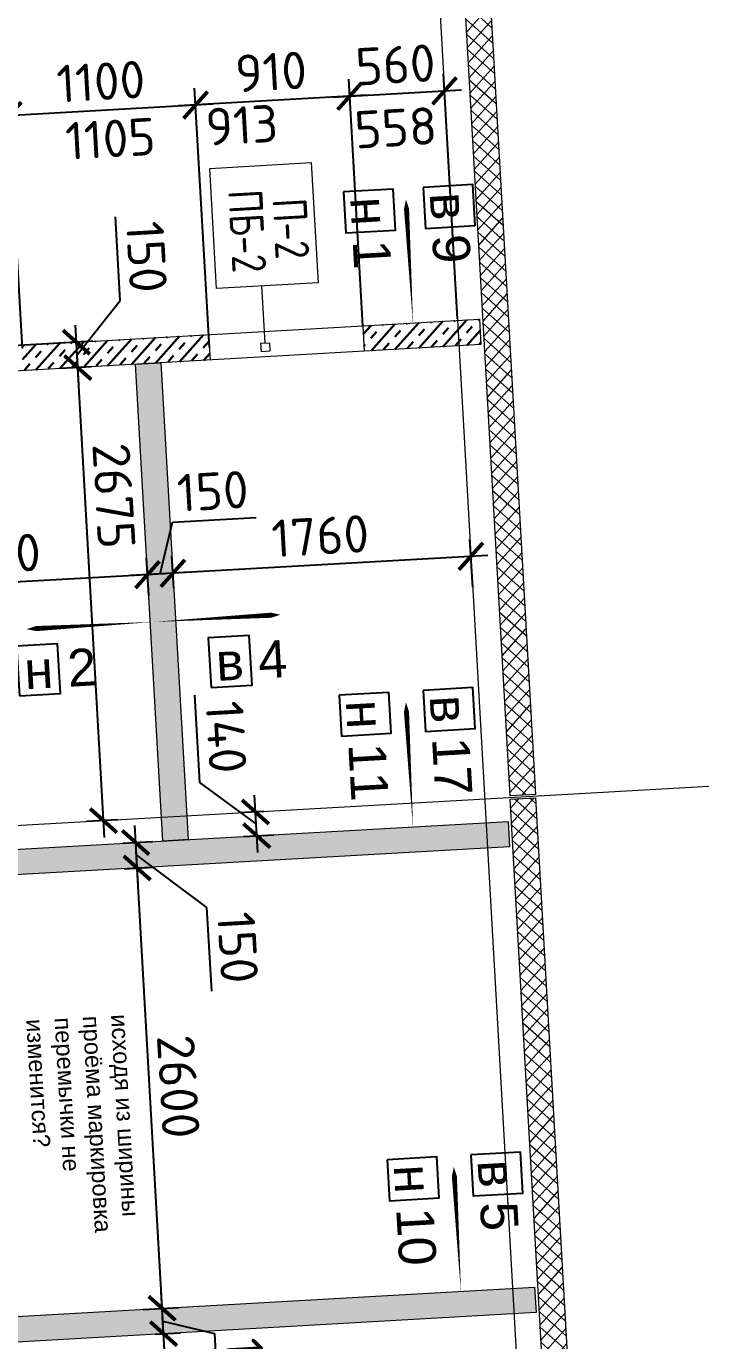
# Model space of a CAD drawing. Header units: metres. Extents: x 107714.6 to 107779.8, y 110796.6 to 110847.9.
# Drawn here: x 107727.63 to 107731.65, y 110814.03 to 110821.78 of the extents above; entities that cross this region are included whole.
import ezdxf

# ---------------------------------------------------------------- set-up
doc = ezdxf.new("R2010")
doc.units = ezdxf.units.M
doc.header["$PDMODE"] = 35
doc.header["$PDSIZE"] = 0.01
doc.linetypes.add('CENTER', pattern=[50.8, 31.75, -6.35, 6.35, -6.35])
for name, color, linetype in [('2023.11.08_В_ОТКЛОНЕНИЯ', 7, 'Continuous'), ('2023.11.08_Н_ОТКЛОНЕНИЯ', 7, 'Continuous'), ('_4-3_ маркировка на кладочных планах АР', 7, 'Continuous'), ('размеры', 7, 'Continuous')]:
    doc.layers.add(name, color=color, linetype=linetype)
for name, color, linetype, lineweight in [('S-WALL-PATT', 7, 'Continuous', 0), ('Выноски', 7, 'Continuous', 15), ('ОСИ', 251, 'CENTER', 18), ('Стены', 7, 'Continuous', 18), ('Стены штриховка', 7, 'Continuous', 9)]:
    doc.layers.add(name, color=color, linetype=linetype, lineweight=lineweight)
doc.styles.add('AxeAndPointZ', font='arial.ttf')
doc.styles.add('GOST 2.304 type A', font='isocpeur.ttf')
doc.styles.add('стиль1', font='isocpeur.ttf')
doc.dimstyles.new('ISO-25', dxfattribs={"dimtxt": 0.22, "dimasz": 0.15, "dimexe": 0.1, "dimexo": 0, "dimgap": 0.06, "dimtad": 1, "dimdec": 0, "dimlfac": 1000, "dimtxsty": 'GOST 2.304 type A', "dimblk": 'ARCHTICK', "dimcen": 2.5, "dimdle": 0.1, "dimadec": 0, "dimazin": 0, "dimtfac": 1, "dimtdec": 0, "dimtmove": 0, "dimatfit": 3, "dimfxl": 1, "dimarcsym": 0})
doc.dimstyles.new('снизу', dxfattribs={"dimtxt": 0.22, "dimasz": 0.1, "dimexe": 0.1, "dimexo": 0, "dimgap": 0.06, "dimtad": 1, "dimdec": 0, "dimlfac": 1000, "dimtxsty": 'GOST 2.304 type A', "dimblk": 'OBLIQUE', "dimcen": 2.5, "dimdle": 0.1, "dimse1": 1, "dimse2": 1, "dimsd1": 1, "dimsd2": 1, "dimadec": 0, "dimazin": 0, "dimtfac": 1, "dimtdec": 0, "dimtofl": 0, "dimtmove": 2, "dimatfit": 3, "dimfxl": 1, "dimarcsym": 0})
pattern_1 = [(228.2530497, (108242.52607, 113595.21335), (0.0746092818, -0.0665841954), []), (228.2530497, (108242.53009, 113595.14276), (0.0746092818, -0.0665841954), [0.05, -0.05])]

# ---------------------------------------------------------------- blocks, each defined once
blk = doc.blocks.new('_ARCHTICK')
at = {"color": 0, "linetype": 'ByBlock', "const_width": 0.15}
blk.add_lwpolyline([(-0.5, -0.5), (0.5, 0.5)], dxfattribs=at)
blk = doc.blocks.new('*D193')
at = {"layer": 'Defpoints', "color": 0, "transparency": 16777216}
for p in [(107728.3891, 110814.0672), (107728.4389, 110814.07), (107728.4045, 110812.5907)]:
    blk.add_point(p, dxfattribs=at)
at = {"layer": 'размеры', "color": 0, "lineweight": -2, "transparency": 16777216}
for p, q in [((107728.5283, 110812.4976), (107728.4333, 110814.1699)), ((107728.3891, 110814.0672), (107728.5388, 110814.0757)), ((107728.4045, 110812.5907), (107728.6225, 110812.6031))]:
    blk.add_line(p, q, dxfattribs=at)
at = {"layer": 'размеры', "color": 0, "lineweight": -2, "transparency": 16777216, "xscale": 0.15, "yscale": 0.15, "zscale": 0.15}
for p, rotation in [((107728.4389, 110814.07), 93.25304974487426), ((107728.5226, 110812.5974), 273.2530497448743)]:
    blk.add_blockref('_ARCHTICK', p, dxfattribs=dict(at, rotation=rotation))
at = {"layer": 'размеры', "color": 0, "transparency": 16777216, "insert": (107728.6505, 110813.3434), "char_height": 0.22, "attachment_point": 5, "rotation": 273.25305, "style": 'GOST 2.304 type A'}
blk.add_mtext('1475', dxfattribs=at)
blk = doc.blocks.new('*D194')
at = {"layer": 'Defpoints', "color": 0, "transparency": 16777216}
for p in [(107728.3181, 110814.2134), (107728.4304, 110814.2198), (107728.3891, 110814.0672)]:
    blk.add_point(p, dxfattribs=at)
at = {"layer": 'размеры', "color": 0, "lineweight": -2, "transparency": 16777216}
for p, q in [((107728.4446, 110813.9702), (107728.4248, 110814.3196)), ((107728.3181, 110814.2134), (107728.5303, 110814.2255)), ((107728.4347, 110814.1449), (107728.7393, 110814.0721)), ((107728.3891, 110814.0672), (107728.5388, 110814.0757)), ((107728.7393, 110814.0721), (107728.7673, 110813.5789))]:
    blk.add_line(p, q, dxfattribs=at)
at = {"layer": 'размеры', "color": 0, "lineweight": -2, "transparency": 16777216, "xscale": 0.15, "yscale": 0.15, "zscale": 0.15}
for p, rotation in [((107728.4304, 110814.2198), 93.25304974487426), ((107728.4389, 110814.07), 273.2530497448743)]:
    blk.add_blockref('_ARCHTICK', p, dxfattribs=dict(at, rotation=rotation))
at = {"layer": 'размеры', "color": 0, "transparency": 16777216, "insert": (107728.9231, 110813.8351), "char_height": 0.22, "attachment_point": 5, "rotation": 273.25305, "style": 'GOST 2.304 type A'}
blk.add_mtext('150', dxfattribs=at)
blk = doc.blocks.new('*D195')
at = {"layer": 'Defpoints', "color": 0, "transparency": 16777216}
for p in [(107728.207, 110816.8113), (107728.2829, 110816.8156), (107728.3181, 110814.2134)]:
    blk.add_point(p, dxfattribs=at)
at = {"layer": 'размеры', "color": 0, "lineweight": -2, "transparency": 16777216}
for p, q in [((107728.4361, 110814.1199), (107728.2772, 110816.9154)), ((107728.207, 110816.8113), (107728.3827, 110816.8213)), ((107728.3181, 110814.2134), (107728.5303, 110814.2255))]:
    blk.add_line(p, q, dxfattribs=at)
at = {"layer": 'размеры', "color": 0, "lineweight": -2, "transparency": 16777216, "xscale": 0.15, "yscale": 0.15, "zscale": 0.15}
for p, rotation in [((107728.2829, 110816.8156), 93.25304974487426), ((107728.4304, 110814.2198), 273.2530497448743)]:
    blk.add_blockref('_ARCHTICK', p, dxfattribs=dict(at, rotation=rotation))
at = {"layer": 'размеры', "color": 0, "transparency": 16777216, "insert": (107728.5264, 110815.5273), "char_height": 0.22, "attachment_point": 5, "rotation": 273.25305, "style": 'GOST 2.304 type A'}
blk.add_mtext('2600', dxfattribs=at)
blk = doc.blocks.new('*D196')
at = {"layer": 'Defpoints', "color": 0, "transparency": 16777216}
for p in [(107728.1984, 110816.961), (107728.2744, 110816.9653), (107728.207, 110816.8113)]:
    blk.add_point(p, dxfattribs=at)
at = {"layer": 'размеры', "color": 0, "lineweight": -2, "transparency": 16777216}
for p, q in [((107728.2886, 110816.7157), (107728.2687, 110817.0652)), ((107728.1984, 110816.961), (107728.3742, 110816.971)), ((107728.2786, 110816.8905), (107728.6929, 110816.5834)), ((107728.207, 110816.8113), (107728.3827, 110816.8213)), ((107728.6929, 110816.5834), (107728.721, 110816.0902))]:
    blk.add_line(p, q, dxfattribs=at)
at = {"layer": 'размеры', "color": 0, "lineweight": -2, "transparency": 16777216, "xscale": 0.15, "yscale": 0.15, "zscale": 0.15}
for p, rotation in [((107728.2744, 110816.9653), 93.25304974487426), ((107728.2829, 110816.8156), 273.2530497448743)]:
    blk.add_blockref('_ARCHTICK', p, dxfattribs=dict(at, rotation=rotation))
at = {"layer": 'размеры', "color": 0, "transparency": 16777216, "insert": (107728.8767, 110816.3464), "char_height": 0.22, "attachment_point": 5, "rotation": 273.25305, "style": 'GOST 2.304 type A'}
blk.add_mtext('150', dxfattribs=at)
blk = doc.blocks.new('*D197')
at = {"layer": 'Defpoints', "color": 0, "transparency": 16777216}
for p in [(107728.9806, 110817.1457), (107729.0302, 110817.1485), (107728.9126, 110817.0016)]:
    blk.add_point(p, dxfattribs=at)
at = {"layer": 'размеры', "color": 0, "lineweight": -2, "transparency": 16777216}
for p, q in [((107728.6529, 110817.3198), (107728.6236, 110817.8349)), ((107728.9846, 110817.0758), (107728.6529, 110817.3198)), ((107728.9942, 110816.9061), (107728.9749, 110817.2456)), ((107729.0302, 110817.1485), (107728.8808, 110817.14)), ((107728.9126, 110817.0016), (107729.0884, 110817.0116))]:
    blk.add_line(p, q, dxfattribs=at)
at = {"layer": 'размеры', "color": 0, "lineweight": -2, "transparency": 16777216, "xscale": 0.15, "yscale": 0.15, "zscale": 0.15}
for p, rotation in [((107728.9806, 110817.1457), 93.25304974487426), ((107728.9886, 110817.0059), 273.2530497448743)]:
    blk.add_blockref('_ARCHTICK', p, dxfattribs=dict(at, rotation=rotation))
at = {"layer": 'размеры', "color": 0, "transparency": 16777216, "insert": (107728.808, 110817.587), "char_height": 0.22, "attachment_point": 5, "rotation": 273.25305, "style": 'GOST 2.304 type A'}
blk.add_mtext('140', dxfattribs=at)
blk = doc.blocks.new('*D198')
at = {"layer": 'Defpoints', "color": 0, "transparency": 16777216}
for p in [(107728.4939, 110818.5531), (107728.4989, 110818.4651), (107730.2616, 110818.4711)]:
    blk.add_point(p, dxfattribs=at)
at = {"layer": 'размеры', "color": 0, "lineweight": -2, "transparency": 16777216}
for p, q in [((107730.2616, 110818.4711), (107730.2456, 110818.7528)), ((107730.3511, 110818.6586), (107728.394, 110818.5474)), ((107728.4989, 110818.4651), (107728.4882, 110818.6529))]:
    blk.add_line(p, q, dxfattribs=at)
at = {"layer": 'размеры', "color": 0, "lineweight": -2, "transparency": 16777216, "xscale": 0.15, "yscale": 0.15, "zscale": 0.15}
for p, rotation in [((107730.2513, 110818.653), 3.253049744874268), ((107728.4939, 110818.5531), 183.2530497448743)]:
    blk.add_blockref('_ARCHTICK', p, dxfattribs=dict(at, rotation=rotation))
at = {"layer": 'размеры', "color": 0, "transparency": 16777216, "insert": (107729.3629, 110818.7727), "char_height": 0.22, "attachment_point": 5, "rotation": 3.25305, "style": 'GOST 2.304 type A'}
blk.add_mtext('1760', dxfattribs=at)
blk = doc.blocks.new('*D199')
at = {"layer": 'Defpoints', "color": 0, "transparency": 16777216}
for p in [(107728.3441, 110818.5446), (107728.3511, 110818.4221), (107728.4989, 110818.4651)]:
    blk.add_point(p, dxfattribs=at)
at = {"layer": 'размеры', "color": 0, "lineweight": -2, "transparency": 16777216}
for p, q in [((107728.4918, 110818.8534), (107728.985, 110818.8815)), ((107728.419, 110818.5488), (107728.4918, 110818.8534)), ((107728.3511, 110818.4221), (107728.3384, 110818.6444)), ((107728.4989, 110818.4651), (107728.4882, 110818.6529)), ((107728.5937, 110818.5588), (107728.2443, 110818.5389))]:
    blk.add_line(p, q, dxfattribs=at)
at = {"layer": 'размеры', "color": 0, "lineweight": -2, "transparency": 16777216, "xscale": 0.15, "yscale": 0.15, "zscale": 0.15}
for p, rotation in [((107728.3441, 110818.5446), 183.2530497448743), ((107728.4939, 110818.5531), 3.253049744874268)]:
    blk.add_blockref('_ARCHTICK', p, dxfattribs=dict(at, rotation=rotation))
at = {"layer": 'размеры', "color": 0, "transparency": 16777216, "insert": (107728.7288, 110819.0372), "char_height": 0.22, "attachment_point": 5, "rotation": 3.25305, "style": 'GOST 2.304 type A'}
blk.add_mtext('150', dxfattribs=at)
blk = doc.blocks.new('*D200')
at = {"layer": 'Defpoints', "color": 0, "transparency": 16777216}
for p in [(107726.5269, 110818.4479), (107726.5273, 110818.4413), (107728.3511, 110818.4221)]:
    blk.add_point(p, dxfattribs=at)
at = {"layer": 'размеры', "color": 0, "lineweight": -2, "transparency": 16777216}
for p, q in [((107728.3511, 110818.4221), (107728.3384, 110818.6444)), ((107728.4439, 110818.5502), (107726.4274, 110818.4356)), ((107726.5269, 110818.4479), (107726.5329, 110818.3415))]:
    blk.add_line(p, q, dxfattribs=at)
at = {"layer": 'размеры', "color": 0, "lineweight": -2, "transparency": 16777216, "xscale": 0.15, "yscale": 0.15, "zscale": 0.15}
for p, rotation in [((107728.3441, 110818.5446), 3.253049744874268), ((107726.5273, 110818.4413), 183.2530497448743)]:
    blk.add_blockref('_ARCHTICK', p, dxfattribs=dict(at, rotation=rotation))
at = {"layer": 'размеры', "color": 0, "transparency": 16777216, "insert": (107727.426, 110818.6627), "char_height": 0.22, "attachment_point": 5, "rotation": 3.25305, "style": 'GOST 2.304 type A'}
blk.add_mtext('1820', dxfattribs=at)
blk = doc.blocks.new('*D201')
at = {"layer": 'Defpoints', "color": 0, "transparency": 16777216}
for p in [(107727.933, 110819.7655), (107728.0148, 110819.7701), (107728.1666, 110817.0994)]:
    blk.add_point(p, dxfattribs=at)
at = {"layer": 'размеры', "color": 0, "lineweight": -2, "transparency": 16777216}
for p, q in [((107728.0905, 110816.995), (107727.9273, 110819.8653)), ((107728.0148, 110819.7701), (107727.8332, 110819.7598)), ((107728.1666, 110817.0994), (107727.985, 110817.0891))]:
    blk.add_line(p, q, dxfattribs=at)
at = {"layer": 'размеры', "color": 0, "lineweight": -2, "transparency": 16777216, "xscale": 0.15, "yscale": 0.15, "zscale": 0.15}
for p, rotation in [((107727.933, 110819.7655), 93.25304974487426), ((107728.0848, 110817.0948), 273.2530497448743)]:
    blk.add_blockref('_ARCHTICK', p, dxfattribs=dict(at, rotation=rotation))
at = {"layer": 'размеры', "color": 0, "transparency": 16777216, "insert": (107728.1463, 110819.0093), "char_height": 0.22, "attachment_point": 5, "rotation": 273.25305, "style": 'GOST 2.304 type A'}
blk.add_mtext('2675', dxfattribs=at)
blk = doc.blocks.new('*D202')
at = {"layer": 'Defpoints', "color": 0, "transparency": 16777216}
for p in [(107727.9245, 110819.9152), (107728.0209, 110819.9207), (107728.0148, 110819.7701)]:
    blk.add_point(p, dxfattribs=at)
at = {"layer": 'размеры', "color": 0, "lineweight": -2, "transparency": 16777216}
for p, q in [((107728.1834, 110820.1615), (107728.1553, 110820.6547)), ((107727.9288, 110819.8404), (107728.1834, 110820.1615)), ((107727.9387, 110819.6656), (107727.9188, 110820.0151)), ((107728.0209, 110819.9207), (107727.8247, 110819.9096)), ((107728.0148, 110819.7701), (107727.8332, 110819.7598))]:
    blk.add_line(p, q, dxfattribs=at)
at = {"layer": 'размеры', "color": 0, "lineweight": -2, "transparency": 16777216, "xscale": 0.15, "yscale": 0.15, "zscale": 0.15}
for p, rotation in [((107727.9245, 110819.9152), 93.25304974487426), ((107727.933, 110819.7655), 273.2530497448743)]:
    blk.add_blockref('_ARCHTICK', p, dxfattribs=dict(at, rotation=rotation))
at = {"layer": 'размеры', "color": 0, "transparency": 16777216, "insert": (107728.3391, 110820.4178), "char_height": 0.22, "attachment_point": 5, "rotation": 273.25305, "style": 'GOST 2.304 type A'}
blk.add_mtext('150', dxfattribs=at)
blk = doc.blocks.new('*D203')
at = {"layer": 'Defpoints', "color": 0, "transparency": 16777216}
for p in [(107727.2442, 110822.2905), (107726.3115, 110822.2375), (107728.0209, 110819.9207)]:
    blk.add_point(p, dxfattribs=at)
at = {"layer": 'размеры', "color": 0, "lineweight": -2, "transparency": 16777216}
for p, q in [((107727.3866, 110819.7845), (107727.2385, 110822.3903)), ((107726.3115, 110822.2375), (107727.344, 110822.2961)), ((107728.0209, 110819.9207), (107727.2811, 110819.8787))]:
    blk.add_line(p, q, dxfattribs=at)
at = {"layer": 'размеры', "color": 0, "lineweight": -2, "transparency": 16777216, "xscale": 0.15, "yscale": 0.15, "zscale": 0.15}
for p, rotation in [((107727.2442, 110822.2905), 93.25304974487426), ((107727.3809, 110819.8843), 273.2530497448743)]:
    blk.add_blockref('_ARCHTICK', p, dxfattribs=dict(at, rotation=rotation))
at = {"layer": 'размеры', "color": 0, "transparency": 16777216, "insert": (107727.4418, 110821.8097), "char_height": 0.22, "attachment_point": 5, "rotation": 273.25305, "style": 'GOST 2.304 type A'}
blk.add_mtext('2410', dxfattribs=at)
blk = doc.blocks.new('*D182')
at = {"layer": 'Defpoints', "color": 0, "transparency": 16777216}
for p in [(107727.5292, 110821.2509), (107727.6073, 110819.8772), (107728.7089, 110819.8848)]:
    blk.add_point(p, dxfattribs=at)
at = {"layer": 'размеры', "color": 0, "lineweight": -2, "transparency": 16777216}
for p, q in [((107727.6073, 110819.8772), (107727.5235, 110821.3507)), ((107728.7089, 110819.8848), (107728.622, 110821.4132)), ((107728.7275, 110821.319), (107727.4294, 110821.2452))]:
    blk.add_line(p, q, dxfattribs=at)
at = {"layer": 'размеры', "color": 0, "lineweight": -2, "transparency": 16777216, "xscale": 0.15, "yscale": 0.15, "zscale": 0.15}
for p, rotation in [((107727.5292, 110821.2509), 183.2530497448743), ((107728.6277, 110821.3133), 3.253049744874268)]:
    blk.add_blockref('_ARCHTICK', p, dxfattribs=dict(at, rotation=rotation))
at = {"layer": 'размеры', "color": 0, "transparency": 16777216, "insert": (107728.0688, 110821.4518), "char_height": 0.22, "attachment_point": 5, "rotation": 3.25305, "style": 'GOST 2.304 type A'}
blk.add_mtext('1100', dxfattribs=at)
blk = doc.blocks.new('*D223')
at = {"layer": 'Defpoints', "color": 0, "transparency": 16777216}
for p in [(107730.0953, 110821.3967), (107730.1717, 110820.0532), (107729.6131, 110820.0113)]:
    blk.add_point(p, dxfattribs=at)
at = {"layer": 'размеры', "color": 0, "lineweight": -2, "transparency": 16777216}
for p, q in [((107730.1717, 110820.0532), (107730.0896, 110821.4966)), ((107729.6131, 110820.0113), (107729.5305, 110821.4648)), ((107729.4364, 110821.3593), (107730.1951, 110821.4024))]:
    blk.add_line(p, q, dxfattribs=at)
at = {"layer": 'размеры', "color": 0, "lineweight": -2, "transparency": 16777216, "xscale": 0.15, "yscale": 0.15, "zscale": 0.15}
for p, rotation in [((107729.5362, 110821.365), 183.2530497448743), ((107730.0953, 110821.3967), 3.253049744874275)]:
    blk.add_blockref('_ARCHTICK', p, dxfattribs=dict(at, rotation=rotation))
at = {"layer": 'размеры', "color": 0, "transparency": 16777216, "insert": (107729.8061, 110821.5506), "char_height": 0.22, "attachment_point": 5, "rotation": 3.25305, "style": 'GOST 2.304 type A'}
blk.add_mtext('560', dxfattribs=at)
blk = doc.blocks.new('*D224')
at = {"layer": 'Defpoints', "color": 0, "transparency": 16777216}
for p in [(107728.6277, 110821.3133), (107729.6131, 110820.0113), (107728.7089, 110819.8848)]:
    blk.add_point(p, dxfattribs=at)
at = {"layer": 'размеры', "color": 0, "lineweight": -2, "transparency": 16777216}
for p, q in [((107729.6131, 110820.0113), (107729.5305, 110821.4648)), ((107729.636, 110821.3706), (107728.5278, 110821.3077)), ((107728.7089, 110819.8848), (107728.622, 110821.4132))]:
    blk.add_line(p, q, dxfattribs=at)
at = {"layer": 'размеры', "color": 0, "lineweight": -2, "transparency": 16777216, "xscale": 0.15, "yscale": 0.15, "zscale": 0.15}
for p, rotation in [((107729.5362, 110821.365), 3.253049744874268), ((107728.6277, 110821.3133), 183.2530497448743)]:
    blk.add_blockref('_ARCHTICK', p, dxfattribs=dict(at, rotation=rotation))
at = {"layer": 'размеры', "color": 0, "transparency": 16777216, "insert": (107729.0723, 110821.5089), "char_height": 0.22, "attachment_point": 5, "rotation": 3.25305, "style": 'GOST 2.304 type A'}
blk.add_mtext('910', dxfattribs=at)
blk = doc.blocks.new('*D274')
at = {"layer": 'Defpoints', "color": 0, "transparency": 16777216}
for p in [(107730.121, 110820.9451), (107729.5737, 110820.7494), (107729.6194, 110819.9461, 21.6213)]:
    blk.add_point(p, dxfattribs=at)
at = {"layer": 'размеры', "color": 0, "transparency": 16777216, "insert": (107729.8078, 110821.1795), "char_height": 0.22, "attachment_point": 5, "rotation": 3.25305, "style": 'GOST 2.304 type A'}
blk.add_mtext('558', dxfattribs=at)
blk = doc.blocks.new('_Oblique')
at = {"color": 0, "linetype": 'ByBlock', "lineweight": -2}
blk.add_line((-0.5, -0.5), (0.5, 0.5), dxfattribs=at)
blk = doc.blocks.new('*D158')
at = {"layer": 'Defpoints', "color": 0, "transparency": 16777216}
for p in [(107728.6619, 110820.6976), (107728.704, 110819.9583, 21.8153), (107729.6194, 110819.9461, 21.6213)]:
    blk.add_point(p, dxfattribs=at)
at = {"layer": 'размеры', "color": 0, "transparency": 16777216, "insert": (107728.9003, 110821.1947), "char_height": 0.22, "attachment_point": 5, "rotation": 3.25305, "style": 'GOST 2.304 type A'}
blk.add_mtext('913', dxfattribs=at)
blk = doc.blocks.new('*D161')
at = {"layer": 'Defpoints', "color": 0, "transparency": 16777216}
for p in [(107727.5624, 110820.5671), (107728.704, 110819.9583, 21.8153), (107727.6032, 110819.8485, 21.8343)]:
    blk.add_point(p, dxfattribs=at)
at = {"layer": 'размеры', "color": 0, "transparency": 16777216, "insert": (107728.1255, 110821.1149), "char_height": 0.22, "attachment_point": 5, "rotation": 3.25305, "style": 'GOST 2.304 type A'}
blk.add_mtext('1105', dxfattribs=at)
blk = doc.blocks.new('*U301')
at = {"layer": 'S-WALL-PATT', "lineweight": 9, "true_color": 0x636466}
h = blk.add_hatch(dxfattribs=at)
h.set_pattern_fill('ANSI37', color=251, scale=20)
h.paths.add_polyline_path([(-150, 0), (0, 0), (0, 5980), (-150, 5980)])
at = {"color": 0, "lineweight": 9}
blk.add_lwpolyline([(-150, 0), (0, 0), (0, 5980), (-150, 5980)], close=True, dxfattribs=at)

msp = doc.modelspace()

# ---------------------------------------------------------------- hatches: boundary and pattern name
at = {"layer": 'Стены штриховка', "lineweight": 30}
h = msp.add_hatch(dxfattribs=at)
h.set_pattern_fill('ASHLER', color=256, scale=0.2, angle=183.25305, pattern_type=2)
h.set_pattern_definition(pattern_1)
h.paths.add_polyline_path([(107730.3106, 110819.9006), (107730.302, 110820.0504), (107730.1722, 110820.043), (107730.1808, 110819.8932)])
h.paths.add_polyline_path([(107730.1808, 110819.8933), (107730.1722, 110820.0431), (107729.6131, 110820.0113), (107729.6217, 110819.8615)])
h = msp.add_hatch(dxfattribs=at)
h.set_pattern_fill('ASHLER', color=256, scale=0.2, angle=183.25305, pattern_type=2)
h.set_pattern_definition(pattern_1)
h.paths.add_polyline_path([(107728.7131, 110819.8099), (107728.7046, 110819.9597), (107727.6014, 110819.897), (107727.6099, 110819.7472)])
h = msp.add_hatch(dxfattribs=at)
h.set_pattern_fill('ASHLER', color=256, scale=0.2, angle=183.25305, pattern_type=2)
h.set_pattern_definition(pattern_1)
h.paths.add_polyline_path([(107731.3138, 110802.2491), (107731.3053, 110802.3989), (107727.4515, 110802.1799), (107727.46, 110802.0301)])
h.paths.add_polyline_path([(107731.0053, 110805.3867), (107730.9968, 110805.5364), (107727.2728, 110805.3248), (107727.2813, 110805.175)])
h.paths.add_polyline_path([(107731.1351, 110805.3941), (107731.1266, 110805.5439), (107730.9968, 110805.5365), (107731.0053, 110805.3867)])
h.paths.add_polyline_path([(107730.8209, 110810.9251), (107730.8124, 110811.0749), (107730.6824, 110811.0675), (107730.6909, 110810.9177)])
h.paths.add_polyline_path([(107730.6909, 110810.9177), (107730.6824, 110811.0675), (107726.9587, 110810.8558), (107726.9672, 110810.7061)])
h.paths.add_polyline_path([(107730.7274, 110812.5725), (107730.7189, 110812.7222), (107730.5888, 110812.7148), (107730.5973, 110812.5651)])
h.paths.add_polyline_path([(107730.5973, 110812.5651), (107730.5888, 110812.7148), (107726.8651, 110812.5032), (107726.8736, 110812.3534)])
h.paths.add_polyline_path([(107730.6352, 110814.1948), (107730.6267, 110814.3446), (107730.4966, 110814.3372), (107730.5051, 110814.1875)])
h.paths.add_polyline_path([(107730.5051, 110814.1875), (107730.4966, 110814.3372), (107726.7729, 110814.1256), (107726.7814, 110813.9758)])
h.paths.add_polyline_path([(107730.4795, 110816.9404), (107730.471, 110817.0902), (107730.3405, 110817.0828), (107730.349, 110816.933)])
h.paths.add_polyline_path([(107730.349, 110816.933), (107730.3405, 110817.0828), (107726.6172, 110816.8712), (107726.6257, 110816.7214)])
h.paths.add_polyline_path([(107728.5754, 110817.1227), (107728.4236, 110819.7934), (107728.2738, 110819.7849), (107728.4256, 110817.1142)])
h.paths.add_polyline_path([(107728.5833, 110816.9829), (107728.5754, 110817.1227), (107728.4256, 110817.1142), (107728.4336, 110816.9744)])

# ---------------------------------------------------------------- linework, layer by layer
at = {"layer": '2023.11.08_В_ОТКЛОНЕНИЯ'}
for points in [[(107729.9109, 110820.0081, 0, 0, 0), (107729.8684, 110820.7569, 0, 0.16, 0), (107729.8854, 110820.4574, 0.03, 0.03, 0), (107729.9109, 110820.0081, 0, 0, 0)], [(107728.38, 110818.2662, 0, 0, 0), (107729.1287, 110818.3088, 0, 0.16, 0), (107728.8292, 110818.2918, 0.03, 0.03, 0), (107728.38, 110818.2662, 0, 0, 0)], [(107729.9106, 110817.0433, 0, 0, 0), (107729.868, 110817.7921, 0, 0.16, 0), (107729.8851, 110817.4926, 0.03, 0.03, 0), (107729.9106, 110817.0433, 0, 0, 0)], [(107730.1931, 110814.3049, 0, 0, 0), (107730.1505, 110815.0537, 0, 0.16, 0), (107730.1676, 110814.7542, 0.03, 0.03, 0), (107730.1931, 110814.3049, 0, 0, 0)]]:
    msp.add_lwpolyline(points, format="xyseb", dxfattribs=at)
for points in [[(107729.9693, 110820.8272), (107729.983, 110820.5856), (107730.2758, 110820.6023), (107730.2621, 110820.8439), (107729.9693, 110820.8272)], [(107728.7194, 110817.8792), (107728.961, 110817.8929), (107728.9443, 110818.1857), (107728.7027, 110818.172), (107728.7194, 110817.8792)], [(107729.9689, 110817.8624), (107729.9826, 110817.6208), (107730.2755, 110817.6375), (107730.2617, 110817.8791), (107729.9689, 110817.8624)], [(107730.2514, 110815.1241), (107730.2651, 110814.8825), (107730.558, 110814.8991), (107730.5442, 110815.1407), (107730.2514, 110815.1241)]]:
    msp.add_lwpolyline(points, dxfattribs=at)
at = {"layer": '2023.11.08_Н_ОТКЛОНЕНИЯ'}
for points in [[(107729.5005, 110820.8006), (107729.5143, 110820.559), (107729.8071, 110820.5756), (107729.7934, 110820.8172), (107729.5005, 110820.8006)], [(107727.5889, 110817.8303), (107727.8305, 110817.8441), (107727.8139, 110818.1369), (107727.5723, 110818.1232), (107727.5889, 110817.8303)], [(107729.4747, 110817.8344), (107729.4884, 110817.5928), (107729.7813, 110817.6094), (107729.7675, 110817.851), (107729.4747, 110817.8344)], [(107729.7572, 110815.096), (107729.7709, 110814.8544), (107730.0638, 110814.871), (107730.05, 110815.1126), (107729.7572, 110815.096)]]:
    msp.add_lwpolyline(points, dxfattribs=at)
for points in [[(107729.9109, 110820.0081, 0, 0, 0), (107729.8684, 110820.7569, 0, 0.16, 0), (107729.8854, 110820.4574, 0.03, 0.03, 0), (107729.9109, 110820.0081, 0, 0, 0)], [(107728.38, 110818.2662, 0, 0, 0), (107727.6312, 110818.2237, 0, 0.16, 0), (107727.9307, 110818.2407, 0.03, 0.03, 0), (107728.38, 110818.2662, 0, 0, 0)], [(107729.9106, 110817.0433, 0, 0, 0), (107729.868, 110817.7921, 0, 0.16, 0), (107729.8851, 110817.4926, 0.03, 0.03, 0), (107729.9106, 110817.0433, 0, 0, 0)], [(107730.1931, 110814.3049, 0, 0, 0), (107730.1505, 110815.0537, 0, 0.16, 0), (107730.1676, 110814.7542, 0.03, 0.03, 0), (107730.1931, 110814.3049, 0, 0, 0)]]:
    msp.add_lwpolyline(points, format="xyseb", dxfattribs=at)
at = {"layer": '_4-3_ маркировка на кладочных планах АР', "linetype": 'Continuous', "lineweight": 0}
for p, q in [((107728.711, 110820.9397), (107729.3101, 110820.9737)), ((107729.3101, 110820.9737), (107729.3503, 110820.2655)), ((107728.7513, 110820.2315), (107728.711, 110820.9397)), ((107729.3503, 110820.2655), (107728.7513, 110820.2315)), ((107729.0382, 110819.9104), (107729.0191, 110820.2467)), ((107729.0132, 110819.909), (107729.0632, 110819.9119)), ((107729.0161, 110819.8591), (107729.0132, 110819.909)), ((107729.0632, 110819.9119), (107729.066, 110819.8619)), ((107729.066, 110819.8619), (107729.0161, 110819.8591))]:
    msp.add_line(p, q, dxfattribs=at)
at = {"layer": 'ОСИ'}
for p, q in [((107728.76, 110844.8903), (107731.4531, 110797.5077)), ((107716.919, 110816.4602), (107731.6535, 110817.2976))]:
    msp.add_line(p, q, dxfattribs=at)
at = {"layer": 'размеры', "elevation": 0.021}
msp.add_lwpolyline([(107729.9353, 110820.0301), (107729.9353, 110820.0296)], dxfattribs=at)
at = {"layer": 'Стены'}
for points in [[(107730.302, 110820.0504), (107730.3106, 110819.9006), (107726.4575, 110819.6816), (107726.449, 110819.8314)], [(107730.471, 110817.0902), (107730.4795, 110816.9404), (107726.6257, 110816.7214), (107726.6172, 110816.8712)], [(107730.6267, 110814.3446), (107730.6352, 110814.1948), (107726.7814, 110813.9758), (107726.7729, 110814.1256)]]:
    msp.add_lwpolyline(points, close=True, dxfattribs=at)
for points in [[(107728.7046, 110819.9597), (107728.7131, 110819.8099)], [(107729.6131, 110820.0113), (107729.6217, 110819.8615)], [(107728.2738, 110819.7849), (107728.4236, 110819.7934), (107728.5833, 110816.9831), (107728.4336, 110816.9746), (107728.2738, 110819.7854)]]:
    msp.add_lwpolyline(points, dxfattribs=at)

# ---------------------------------------------------------------- block references
at = {"layer": 'Выноски', "xscale": -0.001, "yscale": 0.001, "zscale": 0.001, "rotation": 3.253049744874268}
for p in [(107730.4817, 110817.241), (107730.8222, 110811.2507)]:
    msp.add_blockref('*U301', p, dxfattribs=at)

# ---------------------------------------------------------------- texts
at = {"layer": '2023.11.08_В_ОТКЛОНЕНИЯ', "style": 'AxeAndPointZ'}
for s, rotation, p in [('в 9', 273.25305, (107730.008, 110820.7927)), ('в 4', 3.25305, (107728.7539, 110817.9179)), ('в 17', 273.25305, (107730.0076, 110817.8279)), ('в 5', 273.25305, (107730.2901, 110815.0895))]:
    msp.add_text(s, height=0.22, rotation=rotation, dxfattribs=at).set_placement(p)
at = {"layer": '2023.11.08_Н_ОТКЛОНЕНИЯ', "style": 'AxeAndPointZ'}
for s, rotation, p in [('н 1', 273.25305, (107729.5393, 110820.766)), ('н 2', 3.25305, (107727.6235, 110817.8691)), ('н 11', 273.25305, (107729.5134, 110817.7998)), ('н 10', 273.25305, (107729.7959, 110815.0614))]:
    msp.add_text(s, height=0.22, rotation=rotation, dxfattribs=at).set_placement(p)
at = {"layer": '_4-3_ маркировка на кладочных планах АР', "lineweight": 5, "char_height": 0.2, "attachment_point": 2, "rotation": 273.25305, "style": 'стиль1'}
for s, insert in [('\\A1;\\pxqc,t0,20;{\\W0.8;ПБ-2 \\H0.66x;\\S^  ;\\S^  ;}', (107729.0389, 110820.4575)), ('\\A1;\\pxqc,t0,20;{\\W0.8;П-2 \\H0.66x;\\S^  ;\\S^  ;}', (107729.2966, 110820.4722))]:
    msp.add_mtext(s, dxfattribs=dict(at, insert=insert))
at = {"layer": 'размеры', "color": 1, "insert": (107728.2282, 110815.9569), "char_height": 0.1, "attachment_point": 1, "rotation": 273.25305, "style": 'AxeAndPointZ'}
msp.add_mtext_dynamic_manual_height_columns('исходя из ширины проёма маркировка перемычки не изменится?', width=1.492025, gutter_width=1.5, heights=[0], dxfattribs=at)

# ---------------------------------------------------------------- dimensions: what is measured, and where the dimension line sits
at = {"layer": 'размеры'}
for base, p1, p2, angle, dimstyle, picture, middle in [((107727.2442, 110822.2905), (107728.0209, 110819.9207), (107726.3115, 110822.2375), 273.25305, 'ISO-25', '*D203', (107727.272, 110821.8001)), ((107728.6619, 110820.6976), (107729.6194, 110819.9461, 21.6213), (107728.704, 110819.9583, 21.8153), 3.25305, 'снизу', '*D158', (107729.0966, 110821.0356)), ((107727.9245, 110819.9152), (107728.0148, 110819.7701), (107728.0209, 110819.9207), 273.25305, 'ISO-25', '*D202', (107728.18, 110820.2214)), ((107728.9806, 110817.1457), (107728.9126, 110817.0016), (107729.0302, 110817.1485), 273.25305, 'ISO-25', '*D197', (107728.6495, 110817.3797)), ((107728.2744, 110816.9653), (107728.207, 110816.8113), (107728.1984, 110816.961), 273.25305, 'ISO-25', '*D196', (107728.6963, 110816.5235))]:
    dim = msp.add_linear_dim(base=base, p1=p1, p2=p2, angle=angle, dimstyle=dimstyle, override={"dimtmove": 1}, dxfattribs=at)
    dim.commit()
    dim.dimension.update_dxf_attribs({"geometry": picture, "text_midpoint": middle, "dimtype": 160})
for base, p1, p2, picture, middle in [((107728.6277, 110821.3133), (107729.6131, 110820.0113), (107728.7089, 110819.8848), '*D224', (107729.0723, 110821.5089)), ((107730.0953, 110821.3967), (107729.6131, 110820.0113), (107730.1717, 110820.0532), '*D223', (107729.8061, 110821.5506)), ((107727.5292, 110821.2509), (107728.7089, 110819.8848), (107727.6073, 110819.8772), '*D182', (107728.0688, 110821.4518)), ((107728.4939, 110818.5531), (107730.2616, 110818.4711), (107728.4989, 110818.4651), '*D198', (107729.3629, 110818.7727))]:
    dim = msp.add_linear_dim(base=base, p1=p1, p2=p2, angle=3.25305, dimstyle='ISO-25', dxfattribs=at)
    dim.commit()
    dim.dimension.update_dxf_attribs({"geometry": picture, "text_midpoint": middle})
for base, p1, p2, angle, dimstyle, picture, middle in [((107727.5624, 110820.5671), (107728.704, 110819.9583, 21.8153), (107727.6032, 110819.8485, 21.8343), 3.25305, 'снизу', '*D161', (107728.1255, 110821.1149)), ((107729.57369, 110820.74943), (107730.12098, 110820.94506), (107729.61935, 110819.94611, 21.6213), 3.25305, 'снизу', '*D274', (107729.80777, 110821.17951)), ((107727.933, 110819.7655), (107728.1666, 110817.0994), (107728.0148, 110819.7701), 273.25305, 'ISO-25', '*D201', (107727.9766, 110818.9996))]:
    dim = msp.add_linear_dim(base=base, p1=p1, p2=p2, angle=angle, dimstyle=dimstyle, dxfattribs=at)
    dim.commit()
    dim.dimension.update_dxf_attribs({"geometry": picture, "text_midpoint": middle, "dimtype": 160})
for base, p1, p2, angle, picture, middle in [((107728.3441, 110818.5446), (107728.4989, 110818.4651), (107728.3511, 110818.4221), 3.25305, '*D199', (107728.5421, 110819.0266)), ((107726.5273, 110818.4413), (107728.3511, 110818.4221), (107726.5269, 110818.4479), 3.25305, '*D200', (107727.426, 110818.6627)), ((107728.2829, 110816.8156), (107728.3181, 110814.2134), (107728.207, 110816.8113), 273.25305, '*D195', (107728.5264, 110815.5273)), ((107728.4304, 110814.2198), (107728.3891, 110814.0672), (107728.3181, 110814.2134), 273.25305, '*D194', (107728.9124, 110814.0218)), ((107728.4389, 110814.07), (107728.4045, 110812.5907), (107728.3891, 110814.0672), 273.25305, '*D193', (107728.6505, 110813.3434))]:
    dim = msp.add_linear_dim(base=base, p1=p1, p2=p2, angle=angle, dimstyle='ISO-25', override={"dimtmove": 1}, dxfattribs=at)
    dim.commit()
    dim.dimension.update_dxf_attribs({"geometry": picture, "text_midpoint": middle})

doc.saveas('drawing.dxf')
